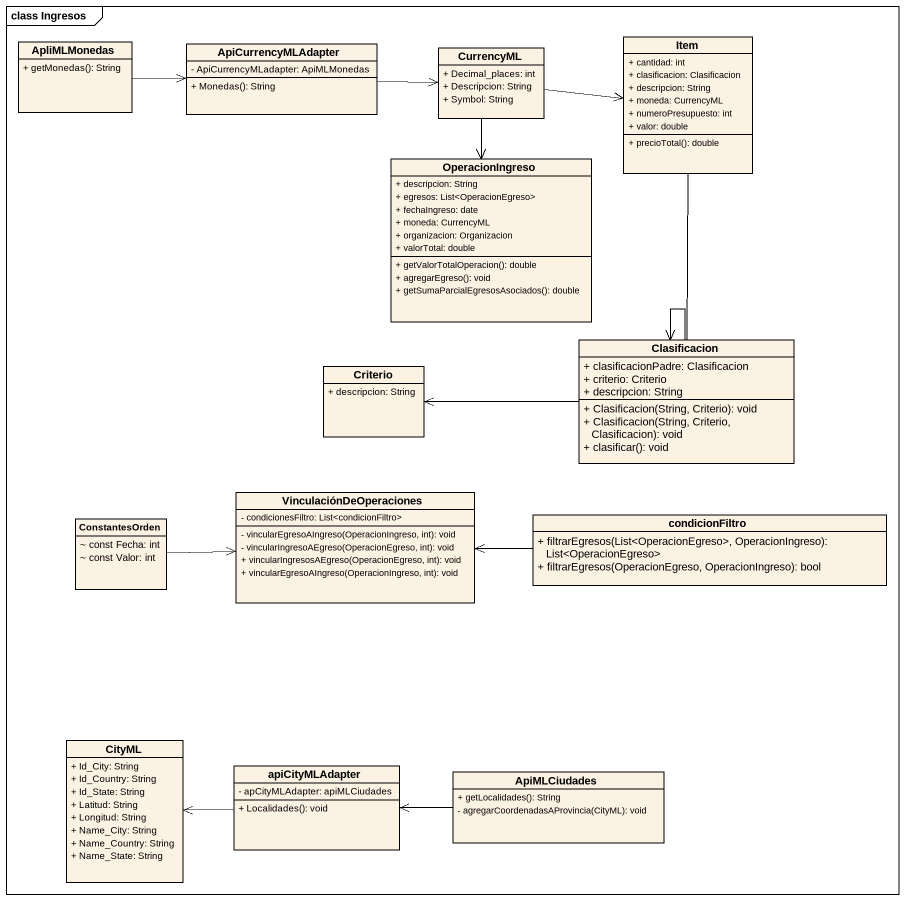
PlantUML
@startuml
mainframe class Ingresos
hide circle
hide empty members
skinparam classAttributeIconSize 0
class ApliMLMonedas {
  + getMonedas(): String
}
class ApiCurrencyMLAdapter {
  - ApiCurrencyMLadapter: ApiMLMonedas
  + Monedas(): String
}
class CurrencyML {
  + Decimal_places: int
  + Descripcion: String
  + Symbol: String
}
class Item {
  + cantidad: int
  + clasificacion: Clasificacion
  + descripcion: String
  + moneda: CurrencyML
  + numeroPresupuesto: int
  + valor: double
  + precioTotal(): double
}
class OperacionIngreso {
  + descripcion: String
  + egresos: List<OperacionEgreso>
  + fechaIngreso: date
  + moneda: CurrencyML
  + organizacion: Organizacion
  + valorTotal: double
  + getValorTotalOperacion(): double
  + agregarEgreso(): void
  + getSumaParcialEgresosAsociados(): double
}
class Criterio {
  + descripcion: String
}
class Clasificacion {
  + clasificacionPadre: Clasificacion
  + criterio: Criterio
  + descripcion: String
  + Clasificacion(String, Criterio): void
  + Clasificacion(String, Criterio, Clasificacion): void
  + clasificar(): void
}
class VinculaciónDeOperaciones {
  - condicionesFiltro: List<condicionFiltro>
  - vincularEgresoAIngreso(OperacionIngreso, int): void
  - vincularIngresoAEgreso(OperacionEgreso, int): void
  + vincularIngresosAEgreso(OperacionEgreso, int): void
  + vincularEgresoAIngreso(OperacionIngreso, int): void
}
class ConstantesOrden {
  ~ const Fecha: int
  ~ const Valor: int
}
class condicionFiltro {
  + filtrarEgresos(List<OperacionEgreso>, OperacionIngreso): List<OperacionEgreso>
  + filtrarEgresos(OperacionEgreso, OperacionIngreso): bool
}
class CityML {
  + Id_City: String
  + Id_Country: String
  + Id_State: String
  + Latitud: String
  + Longitud: String
  + Name_City: String
  + Name_Country: String
  + Name_State: String
}
class apiCityMLAdapter {
  - apCityMLAdapter: apiMLCiudades
  + Localidades(): void
}
class ApiMLCiudades {
  + getLocalidades(): String
  - agregarCoordenadasAProvincia(CityML): void
}
ApliMLMonedas -right-> ApiCurrencyMLAdapter
ApiCurrencyMLAdapter -right-> CurrencyML
CurrencyML -right-> Item
CurrencyML --> OperacionIngreso
Item -- Clasificacion
Clasificacion -left-> Criterio
Clasificacion --> Clasificacion
ConstantesOrden -right-> VinculaciónDeOperaciones
condicionFiltro -left-> VinculaciónDeOperaciones
apiCityMLAdapter -left-> CityML
ApiMLCiudades -left-> apiCityMLAdapter
@enduml
